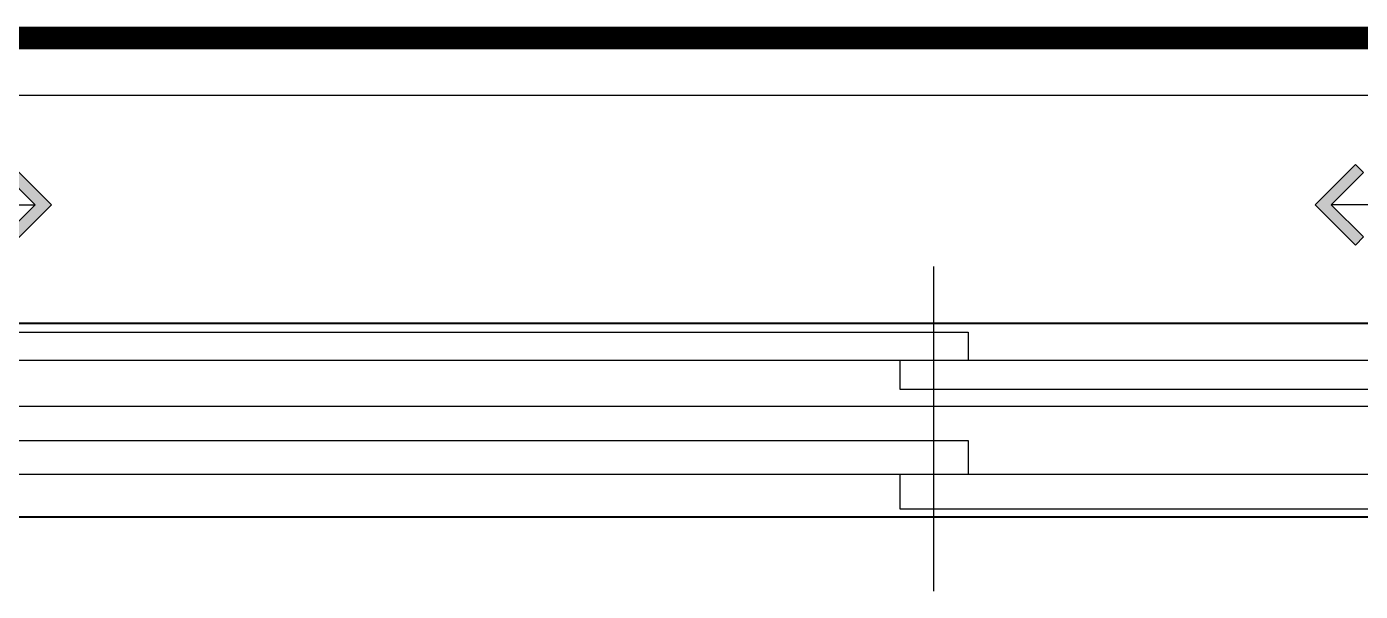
# Model space of a CAD drawing. Header units: millimetres. Extents: x 144680 to 236290, y -190947 to -149396.
# Drawn here: x 218836 to 220006, y -175295 to -174800 of the extents above; entities that cross this region are included whole.
import ezdxf

# ---------------------------------------------------------------- set-up
doc = ezdxf.new("R2010")
doc.units = ezdxf.units.MM
doc.header["$LTSCALE"] = 100
doc.linetypes.add('HID', pattern=[2.5, 1.5, -1])
for name, color, linetype in [('01. F-소품', 3, 'Continuous'), ('3.기호.계단선', 30, 'Continuous'), ('CEIL-LIGHT', 7, 'Continuous'), ('SYM', 94, 'Continuous'), ('win', 4, 'Continuous')]:
    doc.layers.add(name, color=color, linetype=linetype)

# ---------------------------------------------------------------- blocks, each defined once
blk = doc.blocks.new('vudauseeh')
at = {"layer": 'SYM', "color": 2}
for p, q in [((134620, -175060), (137660, -175060)), ((137860, -175230), (134460, -175230))]:
    blk.add_line(p, q, dxfattribs=at)
at = {"layer": 'win'}
for p, q in [((136360, -175295.5), (136360, -175010.5)), ((135050, -175060.5), (137570, -175060.5)), ((135060, -175133), (137560, -175133)), ((135060, -175133), (137560, -175133)), ((135060, -175230.5), (137560, -175230.5))]:
    blk.add_line(p, q, dxfattribs=at)
for points in [[(135060, -175068), (136390, -175068), (136390, -175093), (135060, -175093)], [(137560, -175093), (136330, -175093), (136330, -175118), (137560, -175118)], [(135060, -175163), (136390, -175163), (136390, -175193), (135060, -175193)], [(137560, -175193), (136330, -175193), (136330, -175223), (137560, -175223)]]:
    blk.add_lwpolyline(points, dxfattribs=at)
blk = doc.blocks.new('cjswjdeh2')
blk.add_blockref('vudauseeh', (85552.9, 2316.5))
blk = doc.blocks.new('FFSFDF')
at = {"layer": '01. F-소품'}
blk.add_hatch(color=8, dxfattribs=at).paths.add_polyline_path([(1567672.9, 1746751.1), (1567679.9, 1746744.1), (1567715.3, 1746779.4), (1567679.9, 1746814.8), (1567672.9, 1746807.7), (1567701.2, 1746779.4)])
at = {"layer": '01. F-소품', "color": 8}
for p, q in [((1567672.9, 1746807.7), (1567679.9, 1746814.8)), ((1567474.8, 1746779.4), (1567701.2, 1746779.4)), ((1567672.9, 1746751.1), (1567679.9, 1746744.1))]:
    blk.add_line(p, q, dxfattribs=at)
for points in [[(1567679.9, 1746814.8), (1567715.3, 1746779.4), (1567679.9, 1746744.1)], [(1567672.9, 1746807.7), (1567701.2, 1746779.4), (1567672.9, 1746751.1)]]:
    blk.add_lwpolyline(points, dxfattribs=at)
for centre, start_param, end_param in [((1566799.8, 1746779.4), 1.570796, 4.712389), ((1566899.8, 1746779.4), 1.570796, 4.712389), ((1566999.8, 1746779.4), 1.570796, 4.712389), ((1567099.8, 1746779.4), 1.570796, 4.712389), ((1567199.8, 1746779.4), 1.570796, 4.712389), ((1567299.8, 1746779.4), 1.570796, 4.712389), ((1567399.8, 1746779.4), 1.570796, 4.712389), ((1566749.8, 1746779.4), 6.283185, 7.853982), ((1566849.8, 1746779.4), 4.712389, 7.853982), ((1566949.8, 1746779.4), 4.712389, 7.853982), ((1567049.8, 1746779.4), 4.712389, 7.853982), ((1567149.8, 1746779.4), 4.712389, 7.853982), ((1567249.8, 1746779.4), 4.712389, 7.853982), ((1567349.8, 1746779.4), 4.712389, 7.853982), ((1567449.8, 1746779.4), 4.712389, 7.853982)]:
    blk.add_ellipse(centre, major_axis=(0, -50), ratio=0.5, start_param=start_param, end_param=end_param, dxfattribs=at)

msp = doc.modelspace()

# ---------------------------------------------------------------- linework, layer by layer
at = {"layer": '3.기호.계단선', "color": 10, "linetype": 'HID', "const_width": 20}
msp.add_lwpolyline([(217892.2, -174810), (220932.2, -174810)], dxfattribs=at)
at = {"layer": 'CEIL-LIGHT'}
msp.add_lwpolyline([(217892.2, -175060), (217892.2, -174860), (220932.2, -174860), (220932.2, -175060)], dxfattribs=at)

# ---------------------------------------------------------------- block references
msp.add_blockref('cjswjdeh2', (-2280.7, -2316.5))
at = {"color": 0, "xscale": -1, "rotation": 180}
msp.add_blockref('FFSFDF', (-1348857.5, 1571823.2), dxfattribs=at)
at = {"color": 0, "rotation": 180}
msp.add_blockref('FFSFDF', (1787682, 1571823.2), dxfattribs=at)

doc.saveas('drawing.dxf')
